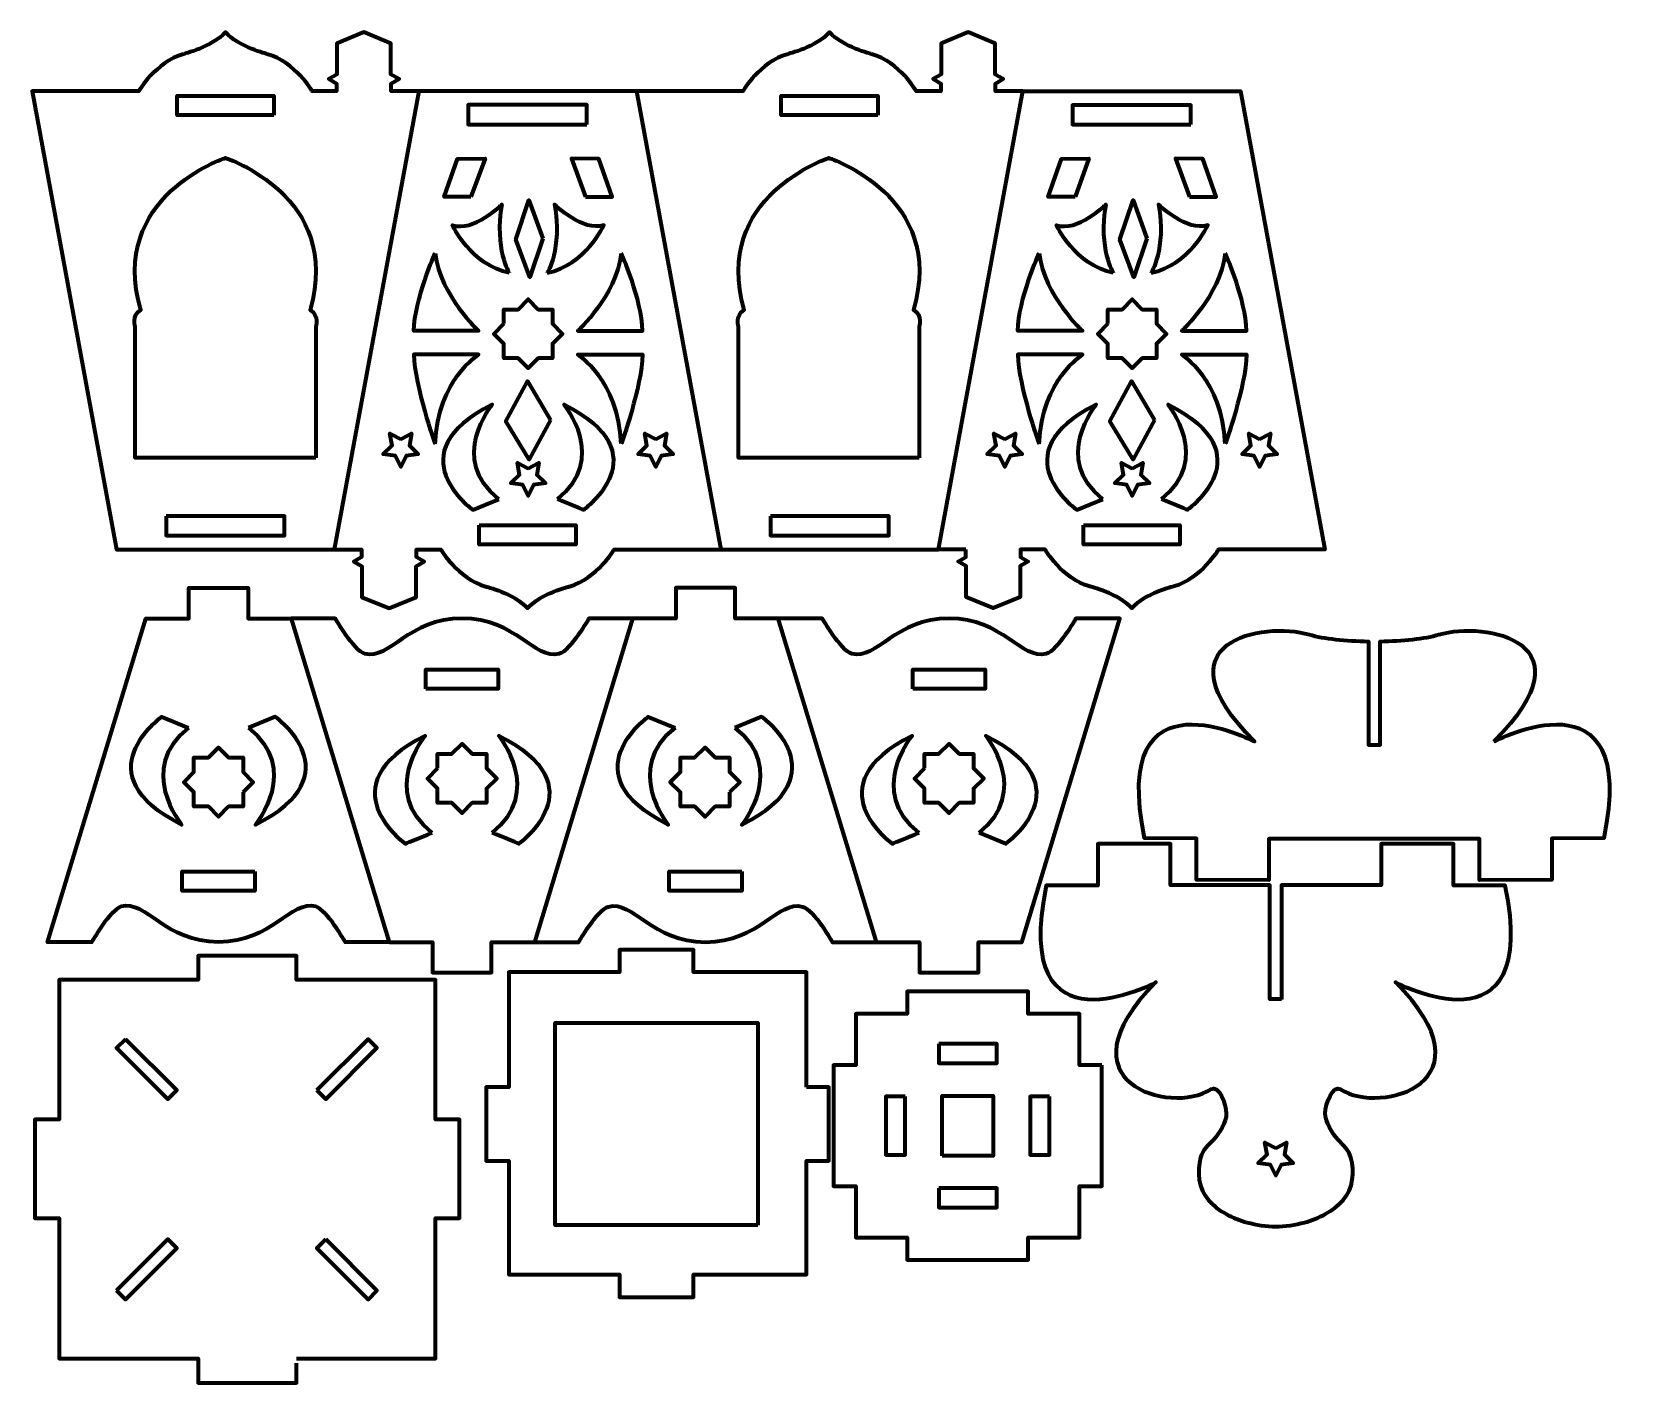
# Model space of a CAD drawing. Header units: inches. Extents: x 435 to 766, y 251 to 529.
import ezdxf

# ---------------------------------------------------------------- set-up
doc = ezdxf.new("R2010")
doc.units = ezdxf.units.IN
doc.header["$MEASUREMENT"] = 0
doc.layers.add('Layer 1', color=7, linetype='Continuous')

msp = doc.modelspace()

# ---------------------------------------------------------------- linework, layer by layer
at = {"layer": 'Layer 1', "color": 7, "lineweight": 70, "true_color": 0xffffff}
for points in [[(484.43, 511.92), (464.5, 511.92), (464.5, 515.91), (484.43, 515.91), (484.43, 511.92)], [(548.97, 510.06), (548.97, 514.05), (524.55, 514.05), (524.55, 510.06), (548.97, 510.06)], [(609.04, 511.92), (589.11, 511.92), (589.11, 515.91), (609.04, 515.91), (609.04, 511.92)], [(673.58, 510.06), (673.58, 514.04), (649.16, 514.04), (649.16, 510.06), (673.58, 510.06)], [(525.11, 495.09), (519.57, 495.09), (522.34, 502.98), (528, 503.01), (525.11, 495.09)], [(548.7, 495.09), (554.24, 495.09), (551.47, 502.98), (545.81, 503.01), (548.7, 495.09)], [(649.68, 495.09), (644.13, 495.09), (646.9, 502.98), (652.56, 503.01), (649.68, 495.09)], [(673.26, 495.09), (678.8, 495.09), (676.03, 502.98), (670.38, 503.01), (673.26, 495.09)], [(539.93, 486.5), (537.26, 478.54), (534.37, 486.31), (537.07, 494.45), (539.93, 486.5)], [(664.49, 486.5), (661.82, 478.54), (658.93, 486.31), (661.64, 494.45), (664.49, 486.5)], [(531.88, 468.97), (531.89, 471.9), (534.83, 471.91), (536.91, 473.98), (538.98, 471.91), (541.92, 471.9), (541.93, 468.97), (544, 466.89), (541.93, 464.82), (541.92, 461.88), (538.98, 461.88), (536.91, 459.81), (534.83, 461.88), (531.89, 461.88), (531.88, 464.82), (529.81, 466.89), (531.88, 468.97)], [(656.44, 468.97), (656.45, 471.9), (659.39, 471.91), (661.47, 473.98), (663.55, 471.91), (666.48, 471.9), (666.49, 468.97), (668.56, 466.89), (666.49, 464.82), (666.48, 461.88), (663.55, 461.88), (661.47, 459.81), (659.39, 461.88), (656.45, 461.88), (656.44, 464.82), (654.37, 466.89), (656.44, 468.97)], [(541.51, 449.04), (537.09, 440.98), (532.3, 448.85), (536.78, 457.08), (541.51, 449.04)], [(666.07, 449.04), (661.65, 440.98), (656.86, 448.85), (661.34, 457.08), (666.07, 449.04)], [(510.63, 445.12), (512.85, 446.29), (512.43, 443.81), (514.23, 442.06), (511.74, 441.7), (510.63, 439.45), (509.52, 441.7), (507.03, 442.06), (508.83, 443.81), (508.4, 446.29), (510.63, 445.12)], [(563.2, 445.12), (565.42, 446.29), (565, 443.81), (566.8, 442.06), (564.31, 441.7), (563.2, 439.45), (562.09, 441.7), (559.6, 442.06), (561.4, 443.81), (560.98, 446.29), (563.2, 445.12)], [(635.19, 445.12), (637.41, 446.29), (636.99, 443.81), (638.79, 442.06), (636.3, 441.7), (635.19, 439.45), (634.08, 441.7), (631.59, 442.06), (633.39, 443.81), (632.97, 446.29), (635.19, 445.12)], [(687.76, 445.12), (689.99, 446.29), (689.56, 443.81), (691.36, 442.06), (688.87, 441.7), (687.76, 439.45), (686.65, 441.7), (684.17, 442.06), (685.96, 443.81), (685.54, 446.29), (687.76, 445.12)], [(536.91, 439.12), (539.13, 440.29), (538.7, 437.82), (540.5, 436.06), (538.02, 435.7), (536.91, 433.45), (535.79, 435.7), (533.31, 436.06), (535.11, 437.82), (534.68, 440.29), (536.91, 439.12)], [(661.47, 439.12), (663.69, 440.29), (663.27, 437.82), (665.07, 436.06), (662.58, 435.7), (661.47, 433.45), (660.36, 435.7), (657.87, 436.06), (659.67, 437.82), (659.24, 440.29), (661.47, 439.12)], [(462.26, 429.28), (462.26, 425.29), (486.67, 425.29), (486.67, 429.28), (462.26, 429.28)], [(586.86, 429.27), (586.86, 425.29), (611.28, 425.29), (611.28, 429.27), (586.86, 429.27)], [(526.8, 427.41), (546.73, 427.41), (546.73, 423.42), (526.8, 423.42), (526.8, 427.41)], [(651.4, 427.41), (671.33, 427.41), (671.33, 423.42), (651.4, 423.42), (651.4, 427.41)], [(515.8, 393.65), (515.8, 397.64), (530.74, 397.64), (530.74, 393.65), (515.8, 393.65)], [(616.23, 393.65), (616.23, 397.64), (631.18, 397.64), (631.18, 393.65), (616.23, 393.65)], [(478.1, 372.36), (478.1, 369.4), (475.13, 369.4), (473.03, 367.31), (470.94, 369.4), (467.97, 369.4), (467.97, 372.36), (465.88, 374.45), (467.97, 376.55), (467.97, 379.51), (470.94, 379.51), (473.03, 381.6), (475.13, 379.51), (478.1, 379.51), (478.1, 376.55), (480.19, 374.45), (478.1, 372.36)], [(518.2, 377.3), (518.21, 380.26), (521.17, 380.26), (523.27, 382.35), (525.37, 380.26), (528.33, 380.26), (528.34, 377.3), (530.42, 375.21), (528.34, 373.11), (528.33, 370.15), (525.37, 370.15), (523.27, 368.06), (521.17, 370.15), (518.21, 370.15), (518.2, 373.11), (516.11, 375.21), (518.2, 377.3)], [(578.43, 372.36), (578.43, 369.4), (575.46, 369.4), (573.37, 367.31), (571.27, 369.4), (568.31, 369.4), (568.3, 372.36), (566.21, 374.45), (568.3, 376.55), (568.31, 379.51), (571.27, 379.51), (573.37, 381.6), (575.46, 379.51), (578.43, 379.51), (578.43, 376.55), (580.52, 374.45), (578.43, 372.36)], [(618.64, 377.3), (618.64, 380.26), (621.61, 380.26), (623.7, 382.35), (625.8, 380.26), (628.76, 380.26), (628.77, 377.3), (630.86, 375.21), (628.77, 373.11), (628.76, 370.15), (625.8, 370.15), (623.7, 368.06), (621.61, 370.15), (618.64, 370.15), (618.64, 373.11), (616.55, 375.21), (618.64, 377.3)], [(480.51, 356.01), (480.51, 352.02), (465.56, 352.02), (465.56, 356.01), (480.51, 356.01)], [(580.96, 356), (580.96, 352.01), (566.01, 352.01), (566.01, 356), (580.96, 356)], [(489.1, 255.56), (517.78, 255.56), (517.78, 284.55), (522.76, 284.55), (522.76, 304.84), (517.78, 304.84), (517.78, 333.67), (489.1, 333.67), (489.1, 338.65), (468.81, 338.65), (468.81, 333.67), (440.17, 333.67), (440.17, 304.84), (435.18, 304.84), (435.18, 284.55), (440.17, 284.55), (440.17, 255.56), (468.81, 255.56), (468.81, 250.57), (489.1, 250.57), (489.1, 254.66)], [(594.27, 311.57), (594.27, 335.22), (571.01, 335.22), (571.01, 339.87), (555.76, 339.87), (555.76, 335.22), (532.92, 335.22), (532.92, 311.57), (528.27, 311.57), (528.27, 296.32), (532.92, 296.32), (532.92, 272.92), (555.76, 272.92), (555.76, 268.26), (571.01, 268.26), (571.01, 272.92), (594.27, 272.92), (594.27, 296.32), (598.92, 296.32), (598.92, 311.57), (594.27, 311.57)], [(655.22, 316.05), (650.59, 316.05), (650.59, 326.65), (640, 326.65), (640, 331.28), (615.09, 331.28), (615.09, 326.65), (604.49, 326.65), (604.49, 316.05), (599.86, 316.05), (599.86, 291.14), (604.49, 291.14), (604.49, 280.55), (615.09, 280.55), (615.09, 275.92), (640, 275.92), (640, 280.55), (650.59, 280.55), (650.59, 291.14), (655.22, 291.14), (655.22, 316.05)], [(578.6, 283.07), (542.5, 283.07), (542.5, 324.83), (584.26, 324.83), (584.26, 283.07)], [(453.86, 321.46), (452.03, 319.63), (462.6, 309.06), (464.43, 310.89), (453.86, 321.46)], [(493.32, 310.89), (495.15, 309.06), (505.72, 319.63), (503.88, 321.46), (493.32, 310.89)], [(621.56, 320.46), (621.56, 316.48), (633.53, 316.48), (633.53, 320.46), (621.56, 320.46)], [(614.66, 309.58), (610.68, 309.58), (610.68, 297.61), (614.66, 297.61), (614.66, 309.58)], [(622.3, 297.41), (622.3, 309.78), (632.78, 309.78), (632.78, 297.41), (622.3, 297.41)], [(644.41, 309.58), (640.43, 309.58), (640.43, 297.61), (644.41, 297.61), (644.41, 309.58)], [(691.08, 298.96), (693.3, 300.13), (692.88, 297.65), (694.68, 295.9), (692.19, 295.54), (691.08, 293.29), (689.97, 295.54), (687.48, 295.9), (689.28, 297.65), (688.86, 300.13), (691.08, 298.96)], [(621.56, 290.71), (621.56, 286.73), (633.53, 286.73), (633.53, 290.71), (621.56, 290.71)], [(584.26, 283.07), (578.6, 283.07)], [(452.03, 269.6), (453.86, 267.77), (464.43, 278.34), (462.6, 280.17), (452.03, 269.6)], [(495.15, 280.17), (493.32, 278.34), (503.88, 267.77), (505.72, 269.6), (495.15, 280.17)]]:
    msp.add_lwpolyline(points, dxfattribs=at)
for points, knots in [([(514.33, 516.91), (514.33, 516.91), (508.67, 516.91), (508.67, 516.91), (508.67, 516.91), (508.67, 518.48), (508.67, 518.48), (508.67, 518.48), (510.27, 519.42), (510.27, 519.42), (510.27, 519.42), (508.61, 520.36), (508.61, 520.36), (508.61, 520.36), (508.61, 526.76), (508.61, 526.76), (508.61, 526.76), (503.03, 529.07), (503.03, 529.07), (503.03, 529.07), (497.45, 526.76), (497.45, 526.76), (497.45, 526.76), (497.45, 520.36), (497.45, 520.36), (497.45, 520.36), (495.79, 519.42), (495.79, 519.42), (495.79, 519.42), (497.39, 518.48), (497.39, 518.48), (497.39, 518.48), (497.39, 516.91), (497.39, 516.91), (497.39, 516.91), (492.35, 516.91), (492.35, 516.91), (492.35, 516.91), (488.89, 522.88), (483.1, 524.56), (483.1, 524.56), (477.21, 525.98), (474.46, 529.07), (471.72, 525.98), (465.83, 524.56), (465.83, 524.56), (460.04, 522.88), (456.58, 516.91), (456.58, 516.91), (456.58, 516.91), (434.6, 516.91), (434.6, 516.91), (434.6, 516.91), (452.02, 422.42), (452.02, 422.42), (452.02, 422.42), (496.91, 422.42), (496.91, 422.42)], [0, 0, 0, 0, 1, 1, 1, 2, 2, 2, 3, 3, 3, 4, 4, 4, 5, 5, 5, 6, 6, 6, 7, 7, 7, 8, 8, 8, 9, 9, 9, 10, 10, 10, 11, 11, 11, 12, 12, 12, 13, 13, 13, 14, 14, 14, 15, 15, 15, 16, 16, 16, 17, 17, 17, 18, 18, 18, 19, 19, 19, 19]), ([(638.93, 516.91), (638.93, 516.91), (633.28, 516.91), (633.28, 516.91), (633.28, 516.91), (633.28, 518.48), (633.28, 518.48), (633.28, 518.48), (634.87, 519.42), (634.87, 519.42), (634.87, 519.42), (633.21, 520.36), (633.21, 520.36), (633.21, 520.36), (633.21, 526.75), (633.21, 526.75), (633.21, 526.75), (627.64, 529.06), (627.64, 529.06), (627.64, 529.06), (622.06, 526.75), (622.06, 526.75), (622.06, 526.75), (622.06, 520.36), (622.06, 520.36), (622.06, 520.36), (620.4, 519.42), (620.4, 519.42), (620.4, 519.42), (622, 518.48), (622, 518.48), (622, 518.48), (622, 516.91), (622, 516.91), (622, 516.91), (616.95, 516.91), (616.95, 516.91), (616.95, 516.91), (613.5, 522.88), (607.71, 524.56), (607.71, 524.56), (601.81, 525.97), (599.07, 529.06), (596.33, 525.97), (590.43, 524.56), (590.43, 524.56), (584.64, 522.88), (581.19, 516.91), (581.19, 516.91), (581.19, 516.91), (559.21, 516.91), (559.21, 516.91), (559.21, 516.91), (576.63, 422.42), (576.63, 422.42), (576.63, 422.42), (621.52, 422.42), (621.52, 422.42)], [0, 0, 0, 0, 1, 1, 1, 2, 2, 2, 3, 3, 3, 4, 4, 4, 5, 5, 5, 6, 6, 6, 7, 7, 7, 8, 8, 8, 9, 9, 9, 10, 10, 10, 11, 11, 11, 12, 12, 12, 13, 13, 13, 14, 14, 14, 15, 15, 15, 16, 16, 16, 17, 17, 17, 18, 18, 18, 19, 19, 19, 19]), ([(559.21, 516.91), (559.21, 516.91), (514.32, 516.91), (514.32, 516.91), (514.32, 516.91), (496.9, 422.42), (496.9, 422.42), (496.9, 422.42), (502.56, 422.42), (502.56, 422.42), (502.56, 422.42), (502.56, 420.85), (502.56, 420.85), (502.56, 420.85), (500.96, 419.91), (500.96, 419.91), (500.96, 419.91), (502.62, 418.97), (502.62, 418.97), (502.62, 418.97), (502.62, 412.58), (502.62, 412.58), (502.62, 412.58), (508.2, 410.27), (508.2, 410.27), (508.2, 410.27), (513.77, 412.58), (513.77, 412.58), (513.77, 412.58), (513.77, 418.97), (513.77, 418.97), (513.77, 418.97), (515.43, 419.91), (515.43, 419.91), (515.43, 419.91), (513.84, 420.85), (513.84, 420.85), (513.84, 420.85), (513.84, 422.42), (513.84, 422.42), (513.84, 422.42), (518.88, 422.42), (518.88, 422.42), (518.88, 422.42), (522.34, 416.45), (528.13, 414.78), (528.13, 414.78), (534.02, 413.36), (536.76, 410.27), (539.51, 413.36), (545.4, 414.78), (545.4, 414.78), (551.19, 416.45), (554.64, 422.42), (554.64, 422.42), (554.64, 422.42), (576.62, 422.42), (576.62, 422.42)], [0, 0, 0, 0, 1, 1, 1, 2, 2, 2, 3, 3, 3, 4, 4, 4, 5, 5, 5, 6, 6, 6, 7, 7, 7, 8, 8, 8, 9, 9, 9, 10, 10, 10, 11, 11, 11, 12, 12, 12, 13, 13, 13, 14, 14, 14, 15, 15, 15, 16, 16, 16, 17, 17, 17, 18, 18, 18, 19, 19, 19, 19]), ([(627.16, 422.42), (627.16, 422.42), (627.16, 420.85), (627.16, 420.85), (627.16, 420.85), (625.57, 419.91), (625.57, 419.91), (625.57, 419.91), (627.23, 418.97), (627.23, 418.97), (627.23, 418.97), (627.23, 412.58), (627.23, 412.58), (627.23, 412.58), (632.8, 410.27), (632.8, 410.27), (632.8, 410.27), (638.38, 412.58), (638.38, 412.58), (638.38, 412.58), (638.38, 418.97), (638.38, 418.97), (638.38, 418.97), (640.04, 419.91), (640.04, 419.91), (640.04, 419.91), (638.44, 420.85), (638.44, 420.85), (638.44, 420.85), (638.44, 422.42), (638.44, 422.42), (638.44, 422.42), (643.49, 422.42), (643.49, 422.42), (643.49, 422.42), (646.94, 416.45), (652.73, 414.77), (652.73, 414.77), (658.62, 413.36), (661.37, 410.27), (664.11, 413.36), (670.01, 414.77), (670.01, 414.77), (675.8, 416.45), (679.25, 422.42), (679.25, 422.42), (679.25, 422.42), (701.23, 422.42), (701.23, 422.42), (701.23, 422.42), (683.81, 516.91), (683.81, 516.91), (683.81, 516.91), (638.92, 516.91), (638.92, 516.91), (638.92, 516.91), (621.51, 422.42), (621.51, 422.42), (621.51, 422.42), (627.16, 422.42), (627.16, 422.42)], [0, 0, 0, 0, 1, 1, 1, 2, 2, 2, 3, 3, 3, 4, 4, 4, 5, 5, 5, 6, 6, 6, 7, 7, 7, 8, 8, 8, 9, 9, 9, 10, 10, 10, 11, 11, 11, 12, 12, 12, 13, 13, 13, 14, 14, 14, 15, 15, 15, 16, 16, 16, 17, 17, 17, 18, 18, 18, 19, 19, 19, 20, 20, 20, 20]), ([(493.08, 441.29), (493.08, 441.29), (493.08, 468.24), (493.08, 468.24), (493.08, 468.24), (493.89, 470.68), (491.91, 471.78), (498.78, 495.22), (474.46, 503.14), (474.46, 503.14), (474.46, 503.14), (450.15, 495.22), (457.02, 471.78), (455.04, 470.68), (455.85, 468.24), (455.85, 468.24), (455.85, 468.24), (455.85, 441.29), (455.85, 441.29), (455.85, 441.29), (493.08, 441.29), (493.08, 441.29)], [0, 0, 0, 0, 1, 1, 1, 2, 2, 2, 3, 3, 3, 4, 4, 4, 5, 5, 5, 6, 6, 6, 7, 7, 7, 7]), ([(617.54, 441.29), (617.54, 441.29), (617.54, 468.24), (617.54, 468.24), (617.54, 468.24), (618.35, 470.68), (616.36, 471.78), (623.23, 495.22), (598.92, 503.14), (598.92, 503.14), (598.92, 503.14), (574.61, 495.22), (581.48, 471.78), (579.49, 470.68), (580.3, 468.24), (580.3, 468.24), (580.3, 468.24), (580.3, 441.29), (580.3, 441.29), (580.3, 441.29), (617.54, 441.29), (617.54, 441.29)], [0, 0, 0, 0, 1, 1, 1, 2, 2, 2, 3, 3, 3, 4, 4, 4, 5, 5, 5, 6, 6, 6, 7, 7, 7, 7]), ([(533.01, 479.44), (533.01, 479.44), (529.83, 484.27), (531.48, 493.54), (531.48, 493.54), (525.59, 487.75), (521.28, 489.29), (521.28, 489.29), (525.11, 480.99), (533.01, 479.44)], [0, 0, 0, 0, 1, 1, 1, 2, 2, 2, 3, 3, 3, 3]), ([(540.8, 479.44), (540.8, 479.44), (543.98, 484.27), (542.33, 493.54), (542.33, 493.54), (548.23, 487.75), (552.53, 489.29), (552.53, 489.29), (548.7, 480.99), (540.8, 479.44)], [0, 0, 0, 0, 1, 1, 1, 2, 2, 2, 3, 3, 3, 3]), ([(657.58, 479.44), (657.58, 479.44), (654.39, 484.27), (656.04, 493.54), (656.04, 493.54), (650.15, 487.75), (645.84, 489.29), (645.84, 489.29), (649.68, 480.99), (657.58, 479.44)], [0, 0, 0, 0, 1, 1, 1, 2, 2, 2, 3, 3, 3, 3]), ([(665.36, 479.44), (665.36, 479.44), (668.54, 484.27), (666.89, 493.54), (666.89, 493.54), (672.79, 487.75), (677.09, 489.29), (677.09, 489.29), (673.26, 480.99), (665.36, 479.44)], [0, 0, 0, 0, 1, 1, 1, 2, 2, 2, 3, 3, 3, 3]), ([(517.71, 483.46), (517.71, 483.46), (513.43, 473.96), (513.33, 467.47), (513.33, 467.47), (526.69, 467.47), (526.69, 467.47), (526.69, 467.47), (518.86, 474.56), (517.71, 483.46)], [0, 0, 0, 0, 1, 1, 1, 2, 2, 2, 3, 3, 3, 3]), ([(556.1, 483.46), (556.1, 483.46), (560.38, 473.96), (560.48, 467.47), (560.48, 467.47), (547.12, 467.47), (547.12, 467.47), (547.12, 467.47), (554.95, 474.56), (556.1, 483.46)], [0, 0, 0, 0, 1, 1, 1, 2, 2, 2, 3, 3, 3, 3]), ([(642.27, 483.46), (642.27, 483.46), (637.99, 473.96), (637.89, 467.47), (637.89, 467.47), (651.25, 467.47), (651.25, 467.47), (651.25, 467.47), (643.42, 474.56), (642.27, 483.46)], [0, 0, 0, 0, 1, 1, 1, 2, 2, 2, 3, 3, 3, 3]), ([(680.66, 483.46), (680.66, 483.46), (684.94, 473.96), (685.05, 467.47), (685.05, 467.47), (671.68, 467.47), (671.68, 467.47), (671.68, 467.47), (679.51, 474.56), (680.66, 483.46)], [0, 0, 0, 0, 1, 1, 1, 2, 2, 2, 3, 3, 3, 3]), ([(517.71, 444.19), (517.71, 444.19), (513.43, 456.09), (513.33, 462.57), (513.33, 462.57), (526.69, 462.57), (526.69, 462.57), (526.69, 462.57), (518.29, 457.5), (517.71, 444.19)], [0, 0, 0, 0, 1, 1, 1, 2, 2, 2, 3, 3, 3, 3]), ([(556.1, 444.19), (556.1, 444.19), (560.38, 456.09), (560.48, 462.57), (560.48, 462.57), (547.12, 462.57), (547.12, 462.57), (547.12, 462.57), (555.53, 457.5), (556.1, 444.19)], [0, 0, 0, 0, 1, 1, 1, 2, 2, 2, 3, 3, 3, 3]), ([(642.27, 444.19), (642.27, 444.19), (637.99, 456.09), (637.89, 462.57), (637.89, 462.57), (651.25, 462.57), (651.25, 462.57), (651.25, 462.57), (642.85, 457.5), (642.27, 444.19)], [0, 0, 0, 0, 1, 1, 1, 2, 2, 2, 3, 3, 3, 3]), ([(680.66, 444.19), (680.66, 444.19), (684.94, 456.09), (685.05, 462.57), (685.05, 462.57), (671.68, 462.57), (671.68, 462.57), (671.68, 462.57), (680.09, 457.5), (680.66, 444.19)], [0, 0, 0, 0, 1, 1, 1, 2, 2, 2, 3, 3, 3, 3]), ([(530.88, 432.77), (530.88, 432.77), (525.51, 430.57), (525.51, 430.57), (525.51, 430.57), (509.27, 442.19), (529.49, 452.29), (529.49, 452.29), (520.28, 441.09), (530.88, 432.77)], [0, 0, 0, 0, 1, 1, 1, 2, 2, 2, 3, 3, 3, 3]), ([(542.93, 432.77), (542.93, 432.77), (548.3, 430.57), (548.31, 430.57), (548.31, 430.57), (564.54, 442.19), (544.32, 452.29), (544.32, 452.29), (553.53, 441.09), (542.93, 432.77)], [0, 0, 0, 0, 1, 1, 1, 2, 2, 2, 3, 3, 3, 3]), ([(655.44, 432.77), (655.44, 432.77), (650.07, 430.57), (650.07, 430.57), (650.07, 430.57), (633.83, 442.19), (654.05, 452.29), (654.05, 452.29), (644.84, 441.09), (655.44, 432.77)], [0, 0, 0, 0, 1, 1, 1, 2, 2, 2, 3, 3, 3, 3]), ([(667.5, 432.77), (667.5, 432.77), (672.86, 430.57), (672.87, 430.57), (672.87, 430.57), (689.1, 442.19), (668.88, 452.29), (668.88, 452.29), (678.1, 441.09), (667.5, 432.77)], [0, 0, 0, 0, 1, 1, 1, 2, 2, 2, 3, 3, 3, 3]), ([(488.02, 408.2), (488.02, 408.2), (479.43, 408.2), (479.43, 408.2), (479.43, 408.2), (479.13, 408.2), (479.13, 408.2), (479.13, 408.2), (479.13, 414.48), (479.13, 414.48), (479.13, 414.48), (466.94, 414.48), (466.94, 414.48), (466.94, 414.48), (466.94, 408.2), (466.94, 408.2), (466.94, 408.2), (466.64, 408.2), (466.64, 408.2), (466.64, 408.2), (458.05, 408.2), (458.05, 408.2), (458.05, 408.2), (437.8, 341.46), (437.8, 341.46), (437.8, 341.46), (446.89, 341.46), (446.89, 341.46), (446.89, 341.46), (450.69, 348.14), (452.98, 348.76), (458.13, 350.15), (461.94, 341.46), (473.03, 341.46), (484.13, 341.46), (487.94, 350.15), (493.09, 348.76), (495.38, 348.14), (499.17, 341.46), (499.17, 341.46), (499.17, 341.46), (508.26, 341.46), (508.26, 341.46), (508.26, 341.46), (488.02, 408.2), (488.02, 408.2)], [0, 0, 0, 0, 1, 1, 1, 2, 2, 2, 3, 3, 3, 4, 4, 4, 5, 5, 5, 6, 6, 6, 7, 7, 7, 8, 8, 8, 9, 9, 9, 10, 10, 10, 11, 11, 11, 12, 12, 12, 13, 13, 13, 14, 14, 14, 15, 15, 15, 15]), ([(538.25, 341.45), (538.25, 341.45), (547.34, 341.45), (547.34, 341.45), (547.34, 341.45), (551.14, 348.13), (553.43, 348.75), (558.58, 350.14), (562.39, 341.45), (573.48, 341.45), (584.58, 341.45), (588.38, 350.14), (593.54, 348.75), (595.83, 348.13), (599.62, 341.45), (599.62, 341.45), (599.62, 341.45), (608.71, 341.45), (608.71, 341.45), (608.71, 341.45), (588.47, 408.19), (588.47, 408.19), (588.47, 408.19), (579.88, 408.19), (579.88, 408.19), (579.88, 408.19), (579.58, 408.19), (579.58, 408.19), (579.58, 408.19), (579.58, 414.47), (579.58, 414.47), (579.58, 414.47), (567.38, 414.47), (567.38, 414.47), (567.38, 414.47), (567.38, 408.19), (567.38, 408.19), (567.38, 408.19), (567.09, 408.19), (567.09, 408.19), (567.09, 408.19), (558.5, 408.19), (558.5, 408.19)], [0, 0, 0, 0, 1, 1, 1, 2, 2, 2, 3, 3, 3, 4, 4, 4, 5, 5, 5, 6, 6, 6, 7, 7, 7, 8, 8, 8, 9, 9, 9, 10, 10, 10, 11, 11, 11, 12, 12, 12, 13, 13, 13, 14, 14, 14, 14]), ([(508.29, 341.46), (508.29, 341.46), (516.87, 341.46), (516.87, 341.46), (516.87, 341.46), (517.17, 341.46), (517.17, 341.46), (517.17, 341.46), (517.17, 335.18), (517.17, 335.18), (517.17, 335.18), (529.37, 335.18), (529.37, 335.18), (529.37, 335.18), (529.37, 341.46), (529.37, 341.46), (529.37, 341.46), (529.67, 341.46), (529.67, 341.46), (529.67, 341.46), (538.25, 341.46), (538.25, 341.46), (538.25, 341.46), (558.5, 408.2), (558.5, 408.2), (558.5, 408.2), (549.41, 408.2), (549.41, 408.2), (549.41, 408.2), (545.62, 401.52), (543.32, 400.9), (538.17, 399.51), (534.36, 408.2), (523.27, 408.2), (512.18, 408.2), (508.37, 399.51), (503.22, 400.9), (500.92, 401.52), (497.13, 408.2), (497.13, 408.2), (497.13, 408.2), (488.04, 408.2), (488.04, 408.2)], [0, 0, 0, 0, 1, 1, 1, 2, 2, 2, 3, 3, 3, 4, 4, 4, 5, 5, 5, 6, 6, 6, 7, 7, 7, 8, 8, 8, 9, 9, 9, 10, 10, 10, 11, 11, 11, 12, 12, 12, 13, 13, 13, 14, 14, 14, 14]), ([(608.72, 341.46), (608.72, 341.46), (617.31, 341.46), (617.31, 341.46), (617.31, 341.46), (617.6, 341.46), (617.6, 341.46), (617.6, 341.46), (617.6, 335.18), (617.6, 335.18), (617.6, 335.18), (629.8, 335.18), (629.8, 335.18), (629.8, 335.18), (629.8, 341.46), (629.8, 341.46), (629.8, 341.46), (630.1, 341.46), (630.1, 341.46), (630.1, 341.46), (638.69, 341.46), (638.69, 341.46), (638.69, 341.46), (658.93, 408.2), (658.93, 408.2), (658.93, 408.2), (649.84, 408.2), (649.84, 408.2), (649.84, 408.2), (646.05, 401.52), (643.76, 400.9), (638.61, 399.51), (634.8, 408.2), (623.7, 408.2), (612.61, 408.2), (608.8, 399.51), (603.65, 400.9), (601.35, 401.52), (597.56, 408.2), (597.56, 408.2), (597.56, 408.2), (588.47, 408.2), (588.47, 408.2)], [0, 0, 0, 0, 1, 1, 1, 2, 2, 2, 3, 3, 3, 4, 4, 4, 5, 5, 5, 6, 6, 6, 7, 7, 7, 8, 8, 8, 9, 9, 9, 10, 10, 10, 11, 11, 11, 12, 12, 12, 13, 13, 13, 14, 14, 14, 14]), ([(736.08, 382.81), (756.74, 403.48), (734.28, 407.67), (724.74, 404.86), (721.79, 403.99), (717.25, 403.53), (712.58, 403.46), (712.58, 403.46), (712.58, 382.13), (712.58, 382.13), (712.58, 382.13), (710.18, 382.13), (710.18, 382.13), (710.18, 382.13), (710.18, 403.46), (710.18, 403.46), (705.51, 403.53), (700.97, 403.99), (698.02, 404.86), (688.48, 407.67), (666.01, 403.48), (686.68, 382.81), (686.68, 382.81), (656.59, 398.71), (664.04, 362.88), (664.04, 362.88), (674.71, 362.82), (674.71, 362.82), (674.71, 362.82), (674.71, 354.28), (674.71, 354.28), (674.71, 354.28), (689.66, 354.23), (689.66, 354.23), (689.66, 354.23), (689.66, 362.77), (689.66, 362.77), (689.66, 362.77), (692.31, 362.75), (692.31, 362.75), (692.31, 362.75), (710.18, 362.75), (710.18, 362.75), (710.18, 362.75), (712.58, 362.75), (712.58, 362.75), (712.58, 362.75), (730.45, 362.75), (730.45, 362.75), (730.45, 362.75), (733.1, 362.77), (733.1, 362.77), (733.1, 362.77), (733.1, 354.23), (733.1, 354.23), (733.1, 354.23), (748.05, 354.28), (748.05, 354.28), (748.05, 354.28), (748.05, 362.82), (748.05, 362.82), (748.05, 362.82), (758.72, 362.88), (758.72, 362.88), (766.17, 398.71), (736.08, 382.81), (736.08, 382.81)], [0, 0, 0, 0, 1, 1, 1, 2, 2, 2, 3, 3, 3, 4, 4, 4, 5, 5, 5, 6, 6, 6, 7, 7, 7, 8, 8, 8, 9, 9, 9, 10, 10, 10, 11, 11, 11, 12, 12, 12, 13, 13, 13, 14, 14, 14, 15, 15, 15, 16, 16, 16, 17, 17, 17, 18, 18, 18, 19, 19, 19, 20, 20, 20, 21, 21, 21, 22, 22, 22, 22]), ([(466.85, 385.66), (466.85, 385.66), (461.35, 387.92), (461.35, 387.92), (461.35, 387.92), (444.71, 376.01), (465.43, 365.66), (465.43, 365.66), (455.99, 377.14), (466.85, 385.66)], [0, 0, 0, 0, 1, 1, 1, 2, 2, 2, 3, 3, 3, 3]), ([(479.21, 385.66), (479.21, 385.66), (484.72, 387.92), (484.72, 387.92), (484.72, 387.92), (501.36, 376.01), (480.64, 365.66), (480.64, 365.66), (490.08, 377.14), (479.21, 385.66)], [0, 0, 0, 0, 1, 1, 1, 2, 2, 2, 3, 3, 3, 3]), ([(567.19, 385.66), (567.19, 385.66), (561.68, 387.92), (561.68, 387.92), (561.68, 387.92), (545.04, 376.01), (565.77, 365.66), (565.77, 365.66), (556.32, 377.14), (567.19, 385.66)], [0, 0, 0, 0, 1, 1, 1, 2, 2, 2, 3, 3, 3, 3]), ([(579.55, 385.66), (579.55, 385.66), (585.05, 387.92), (585.05, 387.92), (585.05, 387.92), (601.7, 376.01), (580.97, 365.66), (580.97, 365.66), (590.42, 377.14), (579.55, 385.66)], [0, 0, 0, 0, 1, 1, 1, 2, 2, 2, 3, 3, 3, 3]), ([(517.09, 364), (517.09, 364), (511.59, 361.74), (511.58, 361.74), (511.58, 361.74), (494.94, 373.65), (515.67, 384.01), (515.67, 384.01), (506.22, 372.52), (517.09, 364)], [0, 0, 0, 0, 1, 1, 1, 2, 2, 2, 3, 3, 3, 3]), ([(529.45, 364), (529.45, 364), (534.95, 361.74), (534.96, 361.74), (534.96, 361.74), (551.6, 373.65), (530.87, 384.01), (530.87, 384.01), (540.32, 372.52), (529.45, 364)], [0, 0, 0, 0, 1, 1, 1, 2, 2, 2, 3, 3, 3, 3]), ([(617.52, 364), (617.52, 364), (612.02, 361.74), (612.01, 361.74), (612.01, 361.74), (595.37, 373.65), (616.1, 384.01), (616.1, 384.01), (606.65, 372.52), (617.52, 364)], [0, 0, 0, 0, 1, 1, 1, 2, 2, 2, 3, 3, 3, 3]), ([(629.88, 364), (629.88, 364), (635.39, 361.74), (635.39, 361.74), (635.39, 361.74), (652.03, 373.65), (631.3, 384.01), (631.3, 384.01), (640.75, 372.52), (629.88, 364)], [0, 0, 0, 0, 1, 1, 1, 2, 2, 2, 3, 3, 3, 3]), ([(692.28, 329.71), (692.28, 329.71), (692.28, 353.22), (692.28, 353.22), (692.28, 353.22), (710.15, 353.22), (710.15, 353.22), (710.15, 353.22), (712.8, 353.19), (712.8, 353.19), (712.8, 353.19), (712.8, 361.74), (712.8, 361.74), (712.8, 361.74), (727.75, 361.69), (727.75, 361.69), (727.75, 361.69), (727.75, 353.15), (727.75, 353.15), (727.75, 353.15), (738.42, 353.09), (738.42, 353.09), (745.87, 317.26), (715.78, 333.16), (715.78, 333.16), (736.44, 312.49), (712.8, 305.72), (704.44, 311.11), (702.87, 312.12), (701.29, 308.06), (701.28, 306.16), (701.27, 304.3), (702.72, 302.05), (703.93, 300.7), (705, 299.53), (706.15, 298.64), (706.58, 297.05), (707.37, 294.09), (707.06, 290.58), (704.96, 288.25), (702.93, 285.98), (699.91, 284.42), (697, 283.65), (695.13, 283.15), (693.02, 282.82), (691.08, 282.82), (691.08, 282.82), (691.08, 282.82), (691.08, 282.82), (689.14, 282.82), (687.03, 283.15), (685.16, 283.65), (682.25, 284.42), (679.23, 285.98), (677.2, 288.25), (675.1, 290.58), (674.79, 294.09), (675.58, 297.05), (676.01, 298.64), (677.16, 299.53), (678.23, 300.7), (679.44, 302.05), (680.89, 304.3), (680.88, 306.16), (680.87, 308.06), (679.29, 312.12), (677.72, 311.11), (669.36, 305.72), (645.72, 312.49), (666.38, 333.16), (666.38, 333.16), (636.29, 317.26), (643.74, 353.09), (643.74, 353.09), (654.41, 353.15), (654.41, 353.15), (654.41, 353.15), (654.41, 361.69), (654.41, 361.69), (654.41, 361.69), (669.36, 361.74), (669.36, 361.74), (669.36, 361.74), (669.36, 353.19), (669.36, 353.19), (669.36, 353.19), (672.01, 353.22), (672.01, 353.22), (672.01, 353.22), (689.88, 353.22), (689.88, 353.22), (689.88, 353.22), (689.88, 329.71), (689.88, 329.71), (689.88, 329.71), (692.28, 329.71), (692.28, 329.71), (692.28, 329.71), (692.28, 329.71), (692.28, 329.71)], [0, 0, 0, 0, 1, 1, 1, 2, 2, 2, 3, 3, 3, 4, 4, 4, 5, 5, 5, 6, 6, 6, 7, 7, 7, 8, 8, 8, 9, 9, 9, 10, 10, 10, 11, 11, 11, 12, 12, 12, 13, 13, 13, 14, 14, 14, 15, 15, 15, 16, 16, 16, 17, 17, 17, 18, 18, 18, 19, 19, 19, 20, 20, 20, 21, 21, 21, 22, 22, 22, 23, 23, 23, 24, 24, 24, 25, 25, 25, 26, 26, 26, 27, 27, 27, 28, 28, 28, 29, 29, 29, 30, 30, 30, 31, 31, 31, 32, 32, 32, 33, 33, 33, 33])]:
    msp.add_open_spline(points, degree=3, knots=knots, dxfattribs=at)

doc.saveas('drawing.dxf')
